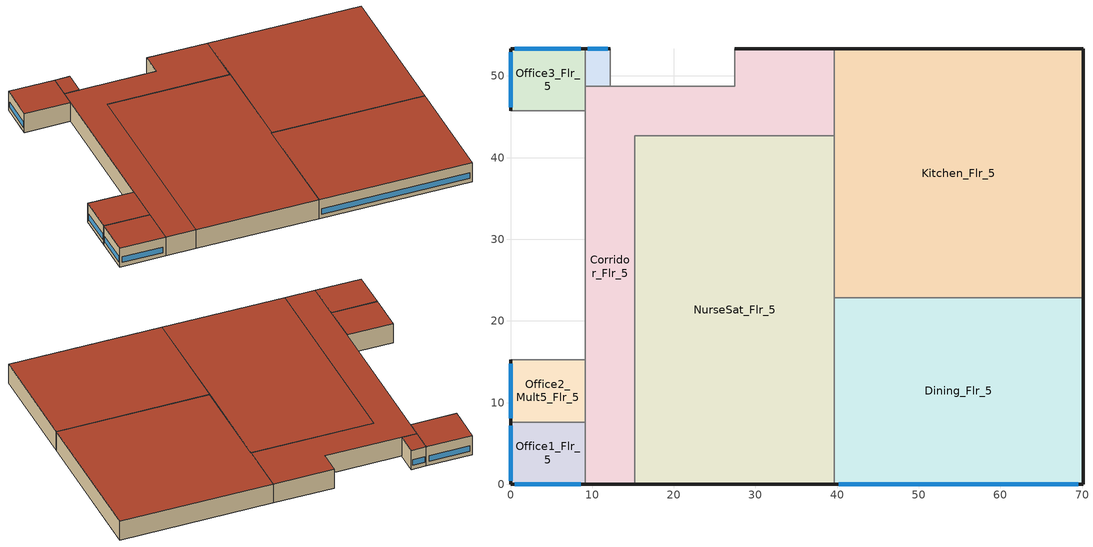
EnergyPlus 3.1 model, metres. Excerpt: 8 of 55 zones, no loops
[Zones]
Dining_Flr_5
 floor adiabatic (INT-FLOOR-TOPSIDE): 39.62,0 39.62,22.86 70.1,22.86 70.1,0 z17.07
 wall outside (ext-walls): 39.62,0 70.1,0 70.1,22.86 z17.07:21.34
 wall to Kitchen_Flr_5 (int-walls): 70.1,22.86 39.62,22.86 z17.07:21.34
 wall to NurseSat_Flr_5 (int-walls): 39.62,22.86 39.62,0 z17.07:21.34
 window (window_south): 40.2,0 69.53,0 z17.98:19.2
 roof outside (roofs): 39.62,0 70.1,0 70.1,22.86 39.62,22.86 z21.34
NurseSat_Flr_5
 floor adiabatic (INT-FLOOR-TOPSIDE): 15.24,0 15.24,42.67 39.62,42.67 39.62,0 z17.07
 wall outside (ext-walls): 15.24,0 39.62,0 z17.07:21.34
 wall to Corridor_Flr_5 (AIR-WALL): 39.62,42.67 15.24,42.67 z17.07:21.34
 wall to Kitchen_Flr_5 (int-walls): 39.62,22.86 39.62,42.67 z17.07:21.34
 wall to Corridor_Flr_5 (int-walls): 15.24,42.67 15.24,0 z17.07:21.34
 roof outside (roofs): 15.24,0 39.62,0 39.62,42.67 15.24,42.67 z21.34
Kitchen_Flr_5
 floor adiabatic (INT-FLOOR-TOPSIDE): 70.1,53.34 70.1,22.86 39.62,22.86 39.62,53.34 z17.07
 wall outside (ext-walls): 70.1,22.86 70.1,53.34 39.62,53.34 z17.07:21.34
 wall to Corridor_Flr_5 (int-walls): 39.62,53.34 39.62,42.67 z17.07:21.34
 roof outside (roofs): 39.62,53.34 39.62,22.86 70.1,22.86 70.1,53.34 z21.34
Office1_Flr_5
 floor adiabatic (INT-FLOOR-TOPSIDE): 9.14,7.62 9.14,0 0,0 0,7.62 z17.07
 wall outside (ext-walls): 0,7.62 0,0 9.14,0 z17.07:21.34
 wall adiabatic (int-walls): 9.14,0 9.14,7.62 0,7.62 z17.07:21.34
 window (window_south): 0.55,0 8.6,0 z17.98:19.2
 window (window_west): 0,7.16 0,0.46 z17.98:19.2
 roof outside (roofs): 0,7.62 0,0 9.14,0 9.14,7.62 z21.34
Office2_Mult5_Flr_5
 floor adiabatic (INT-FLOOR-TOPSIDE): 9.14,15.24 9.14,7.62 0,7.62 0,15.24 z17.07
 wall outside (ext-walls): 0,15.24 0,7.62 z17.07:21.34
 wall adiabatic (int-walls): 0,7.62 9.14,7.62 9.14,15.24 0,15.24 z17.07:21.34
 window (window_west): 0,14.78 0,8.08 z17.98:19.2
 roof outside (roofs): 0,15.24 0,7.62 9.14,7.62 9.14,15.24 z21.34
Office3_Flr_5
 floor adiabatic (INT-FLOOR-TOPSIDE): 9.14,53.34 9.14,45.72 0,45.72 0,53.34 z17.07
 wall outside (ext-walls): 9.14,53.34 0,53.34 0,45.72 z17.07:21.34
 wall adiabatic (int-walls): 0,45.72 9.14,45.72 9.14,53.34 z17.07:21.34
 window (window_north): 8.6,53.34 0.55,53.34 z17.98:19.2
 window (window_west): 0,52.88 0,46.18 z17.98:19.2
 roof outside (roofs): 0,53.34 0,45.72 9.14,45.72 9.14,53.34 z21.34
Office4_Mult6_Flr_5
 floor adiabatic (INT-FLOOR-TOPSIDE): 12.19,53.34 12.19,48.77 9.14,48.77 9.14,53.34 z17.07
 wall outside (ext-walls): 12.19,53.34 9.14,53.34 z17.07:21.34
 wall adiabatic (int-walls): 9.14,53.34 9.14,48.77 12.19,48.77 12.19,53.34 z17.07:21.34
 window (window_north): 11.88,53.34 9.45,53.34 z17.98:19.2
 roof outside (roofs): 9.14,53.34 9.14,48.77 12.19,48.77 12.19,53.34 z21.34
Corridor_Flr_5
 floor adiabatic (INT-FLOOR-TOPSIDE): 9.14,0 9.14,48.77 27.43,48.77 27.43,53.34 39.62,53.34 39.62,42.67 15.24,42.67 15.24,0 z17.07
 wall outside (ext-walls): 39.62,53.34 27.43,53.34 / 9.14,0 15.24,0 z17.07:21.34
 wall adiabatic (int-walls): 27.43,53.34 27.43,48.77 9.14,48.77 9.14,0 z17.07:21.34
 roof outside (roofs): 9.14,0 15.24,0 15.24,42.67 39.62,42.67 39.62,53.34 27.43,53.34 27.43,48.77 9.14,48.77 z21.34
[Building]
Benchmark Hospital New V1.1_3.1: North Axis=0; Terrain=City; Loads Convergence Tolerance Value=0.04; Temperature Convergence Tolerance Value=0.2; Solar Distribution=FullInteriorAndExterior; Maximum Number of Warmup Days=25
[Site:Location]
USA NV-LAS VEGAS: Latitude {deg}=36.07; Longitude {deg}=-115.17; Time Zone {hr}=-8; Elevation {m}=664
[Site:GroundTemperature:BuildingSurface]
18.89, 18.889, 18.895, 20.344, 20.899, 20.929, 20.753, 20.826, 21.013, 20.868, 19.246, 18.923
[Site:WaterMainsTemperature]
Calculation Method=CORRELATION; Annual Average Outdoor Air Temperature {C}=19.48; Maximum Difference In Monthly Average Outdoor Air Temperatures {deltaC}=25.6
[SizingPeriod:DesignDay] Barometric Pressure {Pa}=93598; Rain {0-no,1-yes}=0; Snow on ground {0-no,1-yes}=0; Day of Month=21; Daylight Savings Time Indicator=0; Humidity Indicating Type=WetBulb
Name | Maximum Dry-Bulb Temperature {C} | Daily Temp Range {C} | Humidity Indicating Conditions at Maximum Dry-Bulb | Wind Speed {m/s} design conditions vs. traditional 6.71 m/s (15 mph) | Wind Direction {Degrees; N=0, S=180} | Clearness {0.0 to 1.1} | Month | Day Type | Wind Speed {m/s} design conditions vs. traditional 3.35 m/s (7mph)
LAS_VEGAS Ann Htg 99.6% Condns DB | -1.7 | 0 | -1.7 | 3.1 | 240 | 0 | 1 | WinterDesignDay
LAS_VEGAS Ann Clg .4% Condns DB=>MWB | 42.4 | 13.6 | 19.4 |  | 230 | 1 | 7 | SummerDesignDay | 5.3
LAS_VEGAS Ann Clg .4% Condns WB=>MDB | 34.7 | 13.6 | 21.9 |  | 230 | 1 | 7 | SummerDesignDay | 5.3
[WindowMaterial:Glazing] Optical Data Type=SpectralAverage; Thickness=0.003; Infrared Transmittance at Normal Incidence=0; Front Side Infrared Hemispherical Emissivity=0.9; Back Side Infrared Hemispherical Emissivity=0.9; Conductivity=0.0199; Dirt Correction Factor for Solar and Visible Transmittance=1; Solar Diffusing=No
Name | Solar Transmittance at Normal Incidence | Front Side Solar Reflectance at Normal Incidence | Back Side Solar Reflectance at Normal Incidence | Visible Transmittance at Normal Incidence | Front Side Visible Reflectance at Normal Incidence | Back Side Visible Reflectance at Normal Incidence
Theoretical Glass [66] | 0.3832 | 0.5668 | 0.5668 | 0.495 | 0.455 | 0.455
Theoretical Glass [67] | 0.4826 | 0.4674 | 0.4674 | 0.6216 | 0.3284 | 0.3284
[Material] Thermal Absorptance=0.9
Name | Roughness | Thickness | Conductivity | Density | Specific Heat | Solar Absorptance | Visible Absorptance | Thickness {m} | Conductivity {W/m-K} | Density {kg/m3} | Specific Heat {J/kg-K}
Roof Membrane | VeryRough | 0.0095 | 0.16 | 1121.29 | 1460 | 0.7 | 0.7
Roof Insulation | MediumRough | 0.125 | 0.049 | 265 | 836.8 | 0.7 | 0.7
Metal Decking | MediumSmooth | 0.0015 | 45.006 | 7680 | 418.4 | 0.7 | 0.3
GP01 1/2 GYPSUM | Smooth | 0.0127 | 0.16 | 800 | 1090 | 0.7 | 0.5
1IN Stucco | Smooth | 0.0253 | 0.6918 | 1858 | 837 | 0.92 | 0.92
8IN Concrete HW | MediumRough | 0.2033 | 1.7296 | 2243 | 837 | 0.65 | 0.65
Wall Insulation [5] | MediumRough | 0.0453 | 0.0432 | 91 | 837 | 0.5 | 0.5
1/2IN Gypsum | Smooth | 0.0127 | 0.16 | 784.9 | 830 | 0.92 | 0.92
Std Wood 6inch | MediumSmooth |  |  |  |  | 0.7 | 0.7 | 0.15 | 0.12 | 540 | 1210
Std MAT-CC05 4  MW CONCRETE | Rough |  |  |  |  | 0.7 | 0.2 | 0.1 | 0.858 | 1968 | 836.8
[Material:NoMass] Thermal Absorptance=0.9; Solar Absorptance=0.7
Name | Roughness | Thermal Resistance {m2-K/W} | Visible Absorptance
Std CP02 CARPET PAD | VeryRough | 0.21648 | 0.8
MAT-AIR-WALL | Rough | 0.207949
[Construction]
InteriorFurnishings: Std Wood 6inch
INT-FLOOR-TOPSIDE: Std MAT-CC05 4  MW CONCRETE, Std CP02 CARPET PAD
AIR-WALL: MAT-AIR-WALL
window_south; window_west: Theoretical Glass [66]
window_north: Theoretical Glass [67]
roofs: Roof Membrane, Roof Insulation, Metal Decking
int-walls: GP01 1/2 GYPSUM, GP01 1/2 GYPSUM
ext-walls: 1IN Stucco, 8IN Concrete HW, Wall Insulation [5], 1/2IN Gypsum
[Zone] Type=1; Ceiling Height=4.2683; Part of Total Floor Area=Yes
Name | Multiplier | Volume
Dining_Flr_5 | 1 | 2974.04
NurseSat_Flr_5 | 1 | 4441.23
Kitchen_Flr_5 | 1 | 3965.37
Office1_Flr_5 | 1 | 297.5
Office2_Mult5_Flr_5 | 5 | 297.41
Office3_Flr_5 | 1 | 297.41
Office4_Mult6_Flr_5 | 6 | 59.5
Corridor_Flr_5 | 1 | 2141.32
[InternalMass] Construction=InteriorFurnishings
Name | Zone | Surface Area
Dining_Flr_5_InternalMass_1 | Dining_Flr_5 | 1393.55
NurseSat_Flr_5_InternalMass_1 | NurseSat_Flr_5 | 2081.03
Kitchen_Flr_5_InternalMass_1 | Kitchen_Flr_5 | 1858.06
Office1_Flr_5_InternalMass_1 | Office1_Flr_5 | 139.3911
Office2_Mult5_Flr_5_InternalMass_1 | Office2_Mult5_Flr_5 | 139.3546
Office3_Flr_5_InternalMass_1 | Office3_Flr_5 | 139.3546
Office4_Mult6_Flr_5_InternalMass_1 | Office4_Mult6_Flr_5 | 27.8709
Corridor_Flr_5_InternalMass_1 | Corridor_Flr_5 | 1003.35
[People] Number of People Calculation Method=People; Fraction Radiant=0.3; User Specified Sensible Fraction=AUTOCALCULATE; Activity Level Schedule=ACTIVITY_SCH; Enable ASHRAE 55 Comfort Warnings=No; MRT Calculation=ZoneAveraged; Work Efficiency Schedule=WORK_EFF_SCH; Clothing Schedule=CLOTHING_SCH; Air Velocity Schedule=AIR_VELO_SCH; Thermal Comfort Report=FANGER
Name | Zone | Schedule | Number of People
Dining_Flr_5 People | Dining_Flr_5 | BLDG_OCC_EXTD_SCH | 500.0042
NurseSat_Flr_5 People | NurseSat_Flr_5 | BLDG_OCC_SCH | 55.9797
Kitchen_Flr_5 People | Kitchen_Flr_5 | BLDG_OCC_EXTD_SCH | 49.9818
Office1_Flr_5 People | Office1_Flr_5 | BLDG_OCC_SCH | 3.7496
Office2_Mult5_Flr_5 People | Office2_Mult5_Flr_5 | BLDG_OCC_SCH | 3.7486
Office3_Flr_5 People | Office3_Flr_5 | BLDG_OCC_SCH | 3.7486
Office4_Mult6_Flr_5 People | Office4_Mult6_Flr_5 | BLDG_OCC_SCH | 0.9992
Corridor_Flr_5 People | Corridor_Flr_5 | BLDG_OCC_EXTD_SCH | 5.4181
[Lights] Design Level Calculation Method=LightingLevel; Return Air Fraction=0; Fraction Radiant=0.7; Fraction Visible=0.2; Fraction Replaceable=1; Return Air Fraction is Calculated from Plenum Temperature=No
Name | Zone | Schedule | Design Level {W}
Dining_Flr_5_Lights | Dining_Flr_5 | BLDG_LIGHT_EXTD_SCH | 6744.76
NurseSat_Flr_5_Lights | NurseSat_Flr_5 | BLDG_LIGHT_SCH | 11195.9
Kitchen_Flr_5_Lights | Kitchen_Flr_5 | BLDG_LIGHT_EXTD_SCH | 11993.8
Office1_Flr_5_Lights | Office1_Flr_5 | BLDG_LIGHT_SCH | 825.1955
Office2_Mult5_Flr_5_Lights | Office2_Mult5_Flr_5 | BLDG_LIGHT_SCH | 824.979
Office3_Flr_5_Lights | Office3_Flr_5 | BLDG_LIGHT_SCH | 824.979
Office4_Mult6_Flr_5_Lights | Office4_Mult6_Flr_5 | BLDG_LIGHT_SCH | 164.9958
Corridor_Flr_5_Lights | Corridor_Flr_5 | BLDG_LIGHT_EXTD_SCH | 5398.04
[ElectricEquipment] Design Level Calculation Method=EquipmentLevel
Name | Zone | Schedule | Design Level {W} | Fraction Latent | Fraction Radiant | Fraction Lost
Dining_Flr_5_MiscPlug_Equip | Dining_Flr_5 | BLDG_EQUIP_EXTD_SCH | 1874.32 | 0 | 0.5 | 0
NurseSat_Flr_5_MiscPlug_Equip | NurseSat_Flr_5 | BLDG_EQUIP_SCH | 8396.95 | 0 | 0.5 | 0
Kitchen_Flr_5_MiscElec_Equip | Kitchen_Flr_5 | Kitchen_Elec_Equip_SCH | 74972.8 | 0.2 | 0.5 | 0.1
Kitchen_Flr_5_ExhFan_Equip | Kitchen_Flr_5 | Kitchen_Exhaust_SCH | 233.837 | 0 | 0 | 1
Office1_Flr_5_MiscPlug_Equip | Office1_Flr_5 | BLDG_EQUIP_SCH | 562.4432 | 0 | 0.5 | 0
Office2_Mult5_Flr_5_MiscPlug_Equip | Office2_Mult5_Flr_5 | BLDG_EQUIP_SCH | 562.2956 | 0 | 0.5 | 0
Office3_Flr_5_MiscPlug_Equip | Office3_Flr_5 | BLDG_EQUIP_SCH | 562.2956 | 0 | 0.5 | 0
Office4_Mult6_Flr_5_MiscPlug_Equip | Office4_Mult6_Flr_5 | BLDG_EQUIP_SCH | 112.4591 | 0 | 0.5 | 0
Corridor_Flr_5_Elevators_Equip | Corridor_Flr_5 | BLDG_ELEVATORS | 164773 | 0 | 0.5 | 0
[ZoneInfiltration:DesignFlowRate] Schedule=INFIL_QUARTER_ON_SCH; Design Volume Flow Rate Calculation Method=Flow/Zone; Constant Term Coefficient=1; Temperature Term Coefficient=0; Velocity Term Coefficient=0; Velocity Squared Term Coefficient=0
Name | Zone | Design Flow Rate {m3/s}
Dining_Flr_5_Infiltration | Dining_Flr_5 | 0.2809
NurseSat_Flr_5_Infiltration | NurseSat_Flr_5 | 0.3454
Kitchen_Flr_5_Infiltration | Kitchen_Flr_5 | 0.3635
Office1_Flr_5_Infiltration | Office1_Flr_5 | 0.043
Office2_Mult5_Flr_5_Infiltration | Office2_Mult5_Flr_5 | 0.0306
Office3_Flr_5_Infiltration | Office3_Flr_5 | 0.043
Office4_Mult6_Flr_5_Infiltration | Office4_Mult6_Flr_5 | 0.0081
Corridor_Flr_5_Infiltration | Corridor_Flr_5 | 0.1725
[GasEquipment]
Kitchen_Flr_5_MiscGas_Equip: Zone=Kitchen_Flr_5; Schedule=Kitchen_Gas_Equip_SCH; Design Level Calculation Method=EquipmentLevel; Design Level {W}=424846; Fraction Latent=0.1; Fraction Radiant=0.2; Fraction Lost=0.7
[ZoneMixing]
Kitchen_Flr_5 Exhaust Fanmixing_0: Zone=Kitchen_Flr_5; Schedule=Hours_of_operation; Design Flow Rate Calculation Method=Flow/Zone; Design Flow Rate=3.7756; Source Zone=Dining_Flr_5; Delta Temperature=0
[Schedule:Compact]
BLDG_LIGHT_SCH: Through: 12/31, For: Weekdays, Until: 07:00, 0.1, Until: 08:00, 0.5, Until: 16:00, 0.9, Until: 23:00, 0.3, Until: 24:00, 0.1, For: SummerDesignDay, Until: 24:00, 1, For: WinterDesignDay, Until: 24:00, 0, For: Saturday, Until: 07:00, 0.1, Until: 08:00, 0.2, Until: 18:00, 0.4, Until: 24:00, 0.1, For: Sunday Holidays AllOtherDays, Until: 08:00, 0.05, Until: 16:00, 0.1, Until: 24:00, 0.05
BLDG_LIGHT_EXTD_SCH: Through: 12/31, For: Weekdays, Until: 07:00, 0.5, Until: 08:00, 0.5, Until: 16:00, 0.9, Until: 23:00, 0.5, Until: 24:00, 0.5, For: SummerDesignDay, Until: 24:00, 1, For: WinterDesignDay, Until: 24:00, 0, For: Saturday, Until: 07:00, 0.5, Until: 08:00, 0.5, Until: 18:00, 0.8, Until: 24:00, 0.5, For: Sunday Holidays AllOtherDays, Until: 08:00, 0.5, Until: 16:00, 0.7, Until: 24:00, 0.5
BLDG_OCC_SCH: Through: 12/31, For: Weekdays, Until: 07:00, 0, Until: 08:00, 0.1, Until: 09:00, 0.5, Until: 17:00, 0.8, Until: 18:00, 0.5, Until: 20:00, 0.3, Until: 22:00, 0.2, Until: 24:00, 0, For: SummerDesignDay, Until: 24:00, 1, For: WinterDesignDay, Until: 24:00, 0, For: Saturday, Until: 07:00, 0, Until: 08:00, 0.1, Until: 09:00, 0.3, Until: 17:00, 0.4, Until: 19:00, 0.1, Until: 24:00, 0, For: Sunday Holidays AllOtherDays, Until: 08:00, 0, Until: 16:00, 0.05, Until: 24:00, 0
BLDG_OCC_EXTD_SCH: Through: 12/31, For: Weekdays, Until: 07:00, 0.4, Until: 08:00, 0.5, Until: 09:00, 0.6, Until: 17:00, 0.8, Until: 18:00, 0.6, Until: 20:00, 0.5, Until: 24:00, 0.4, For: SummerDesignDay, Until: 24:00, 1, For: WinterDesignDay, Until: 24:00, 0, For: Saturday, Until: 07:00, 0.4, Until: 08:00, 0.5, Until: 17:00, 0.6, Until: 19:00, 0.5, Until: 24:00, 0.4, For: Sunday Holidays AllOtherDays, Until: 08:00, 0.4, Until: 16:00, 0.6, Until: 24:00, 0.4
BLDG_EQUIP_SCH: Through: 12/31, For: Weekdays, Until: 07:00, 0.4, Until: 08:00, 0.7, Until: 16:00, 0.9, Until: 23:00, 0.6, Until: 24:00, 0.4, For: SummerDesignDay, Until: 24:00, 1, For: WinterDesignDay, Until: 24:00, 0, For: Saturday, Until: 07:00, 0.4, Until: 08:00, 0.5, Until: 18:00, 0.65, Until: 24:00, 0.4, For: Sunday Holidays AllOtherDays, Until: 08:00, 0.3, Until: 16:00, 0.4, Until: 24:00, 0.3
BLDG_EQUIP_EXTD_SCH: Through: 12/31, For: Weekdays, Until: 07:00, 0.4, Until: 08:00, 0.7, Until: 16:00, 0.9, Until: 23:00, 0.6, Until: 24:00, 0.4, For: SummerDesignDay, Until: 24:00, 1, For: WinterDesignDay, Until: 24:00, 0, For: Saturday, Until: 07:00, 0.4, Until: 08:00, 0.5, Until: 18:00, 0.65, Until: 24:00, 0.4, For: Sunday Holidays AllOtherDays, Until: 08:00, 0.4, Until: 16:00, 0.6, Until: 24:00, 0.4
Kitchen_Elec_Equip_SCH: Through: 12/31, For: Weekday, Until: 06:00, 0.1, Until: 07:00, 0.25, Until: 24:00, 0.3, For: Saturday, Until: 06:00, 0.1, Until: 07:00, 0.25, Until: 24:00, 0.3, For: SummerDesignDay, Until: 24:00, 0.3, For: WinterDesignDay, Until: 24:00, 0, For: Sunday Holidays AllOtherDays, Until: 06:00, 0.1, Until: 07:00, 0.25, Until: 24:00, 0.3
Kitchen_Gas_Equip_SCH: Through: 12/31, For: Weekdays Saturday, Until: 05:00, 0.02, Until: 06:00, 0.05, Until: 07:00, 0.1, Until: 08:00, 0.15, Until: 09:00, 0.2, Until: 10:00, 0.15, Until: 13:00, 0.25, Until: 14:00, 0.2, Until: 15:00, 0.15, Until: 16:00, 0.2, Until: 19:00, 0.3, Until: 21:00, 0.2, Until: 22:00, 0.15, Until: 23:00, 0.1, Until: 24:00, 0.05, For: SummerDesignDay, Until: 24:00, 0.25, For: WinterDesignDay, Until: 24:00, 0, For: Sunday Holidays AllOtherDays, Until: 05:00, 0.02, Until: 06:00, 0.05, Until: 07:00, 0.1, Until: 08:00, 0.15, Until: 09:00, 0.2, Until: 10:00, 0.15, Until: 13:00, 0.25, Until: 14:00, 0.2, Until: 15:00, 0.15, Until: 16:00, 0.2, Until: 19:00, 0.3, Until: 21:00, 0.2, Until: 22:00, 0.15, Until: 23:00, 0.1, Until: 24:00, 0.05
Kitchen_Exhaust_SCH: Through: 12/31, For: AllDays, Until: 07:00, 0, Until: 24:00, 0.16
BLDG_ELEVATORS: Through: 12/31, For: Weekdays SummerDesignDay, Until: 07:00, 0.2, Until: 08:00, 0.5, Until: 09:00, 0.75, Until: 10:00, 1, Until: 11:00, 1, Until: 12:00, 1, Until: 13:00, 0.75, Until: 14:00, 1, Until: 15:00, 1, Until: 16:00, 1, Until: 17:00, 1, Until: 18:00, 1, Until: 19:00, 0.52, Until: 20:00, 0.52, Until: 21:00, 0.52, Until: 22:00, 0.28, Until: 24:00, 0.2, For: Saturday WinterDesignDay, Until: 07:00, 0.2, Until: 08:00, 0.4, Until: 09:00, 0.46, Until: 10:00, 0.7, Until: 11:00, 0.7, Until: 12:00, 0.7, Until: 13:00, 0.51, Until: 14:00, 0.51, Until: 15:00, 0.51, Until: 16:00, 0.51, Until: 17:00, 0.51, Until: 18:00, 0.25, Until: 24:00, 0.2, For: Sunday Holidays AllOtherDays, Until: 08:00, 0.2, Until: 16:00, 0.4, Until: 24:00, 0.2
INFIL_QUARTER_ON_SCH: Through: 12/31, For: Weekdays, Until: 24:00, 0.25, For: Saturday, Until: 24:00, 0.25, For: SummerDesignDay WinterDesignDay, Until: 24:00, 1, For: Sunday Holidays AllOtherDays, Until: 24:00, 0.25
Hours_of_operation: Through: 12/31, For: AllDays, Until: 24:00, 1
ACTIVITY_SCH: Through: 12/31, For: AllDays, Until: 24:00, 120
WORK_EFF_SCH: Through: 12/31, For: AllDays, Until: 24:00, 0
AIR_VELO_SCH: Through: 12/31, For: AllDays, Until: 24:00, 0.2
CLOTHING_SCH: Through: 04/30, For: AllDays, Until: 24:00, 1, Through: 09/30, For: AllDays, Until: 24:00, 0.5, Through: 12/31, For: AllDays, Until: 24:00, 1
